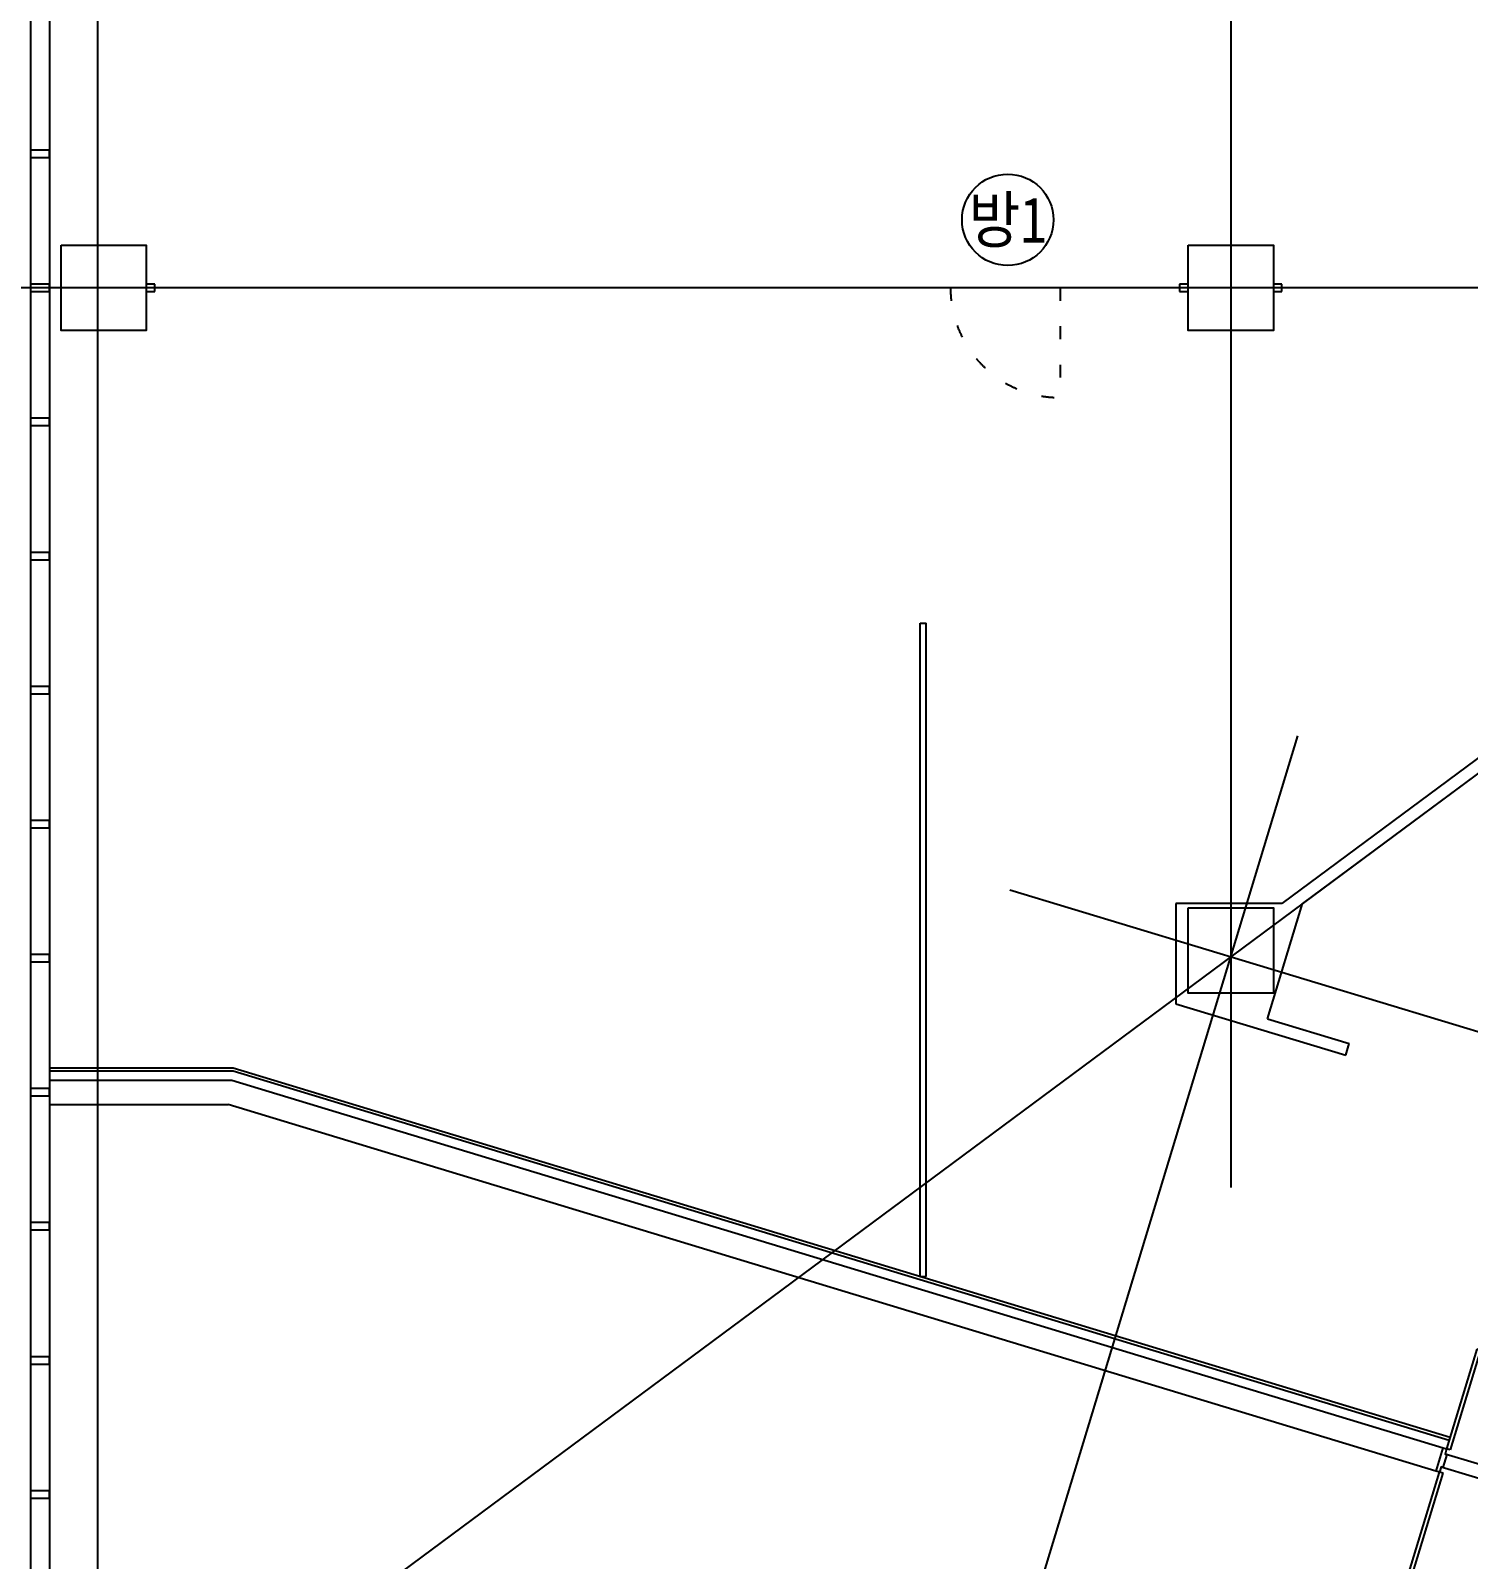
# Model space of a CAD drawing. Header units: metres. Extents: x 630750 to 860239, y 578133 to 726633.
# Drawn here: x 678954 to 690755, y 629077 to 641622 of the extents above; entities that cross this region are included whole.
import ezdxf
from ezdxf.enums import TextEntityAlignment as Align

# ---------------------------------------------------------------- set-up
doc = ezdxf.new("R2010")
doc.units = ezdxf.units.M
doc.header["$LTSCALE"] = 300
doc.linetypes.add('HIDDEN-1', pattern=[1.4, 0.35, -0.7, 0.35])
for name, color, linetype in [('A-CEN-1', 1, 'Continuous'), ('A-CON', 2, 'Continuous'), ('A-DOR', 4, 'Continuous'), ('A-WAL-BLK', 3, 'Continuous'), ('A-WIN-GLASS', 4, 'Continuous'), ('ELE9', 9, 'Continuous'), ('fire shutter', 2, 'Continuous'), ('KUK-WALL-DRYWALL', 4, 'Continuous'), ('KUK-WALL-FIN 1', 30, 'Continuous'), ('z', 9, 'Continuous'), ('블럭', 7, 'Continuous')]:
    doc.layers.add(name, color=color, linetype=linetype)
doc.styles.add('TEXT', font='')
doc.styles.get('TEXT').set_extended_font_data('DotumChe')

# ---------------------------------------------------------------- blocks, each defined once
blk = doc.blocks.new('door_1800_3')
at = {"layer": 'A-DOR'}
for p, q in [((754409, 467845), (754409, 466990)), ((754439, 467845), (754439, 466990)), ((756319, 467845), (756319, 466990)), ((756349, 467845), (756349, 466990)), ((754409, 466990), (754439, 466990)), ((756319, 466990), (756349, 466990)), ((754409, 466790), (754439, 466790)), ((754409, 465935), (754409, 466790)), ((754439, 465935), (754439, 466790)), ((756319, 465935), (756319, 466790)), ((756319, 466790), (756349, 466790)), ((756349, 465935), (756349, 466790))]:
    blk.add_line(p, q, dxfattribs=at)
for points in [[(754379, 466990), (754379, 466790), (754409, 466790), (754409, 466835), (754424, 466835), (754424, 466945), (754409, 466945), (754409, 466990)], [(756379, 466990), (756379, 466790), (756349, 466790), (756349, 466835), (756334, 466835), (756334, 466945), (756349, 466945), (756349, 466990)]]:
    blk.add_lwpolyline(points, close=True, dxfattribs=at)
for centre, start, end in [((754424, 466890), 269.1, 90.9), ((756334, 466890), 89.1, 270.9)]:
    blk.add_arc(centre, 955, start, end, dxfattribs=at)
at = {"layer": 'ELE9'}
for p, q in [((756349, 466945), (754409, 466945)), ((754409, 466835), (756349, 466835))]:
    blk.add_line(p, q, dxfattribs=at)

msp = doc.modelspace()

# ---------------------------------------------------------------- linework, layer by layer
at = {"layer": 'A-CEN-1', "linetype": 'Continuous'}
for p, q in [((679504.405, 706258.824, 0), (679504.405, 627125.804, 0)), ((688804.405, 706258.824, 0), (688804.405, 632129.177, 0)), ((697725.205, 640638.038, 0), (677983.605, 625998.004, 0)), ((698097.752, 639510.239, 0), (657202.595, 639510.239, 0)), ((683046.404, 615046.903, 0), (689354.173, 635834.298, 0)), ((686992.632, 634572.293, 0), (739163.754, 618741.384, 0))]:
    msp.add_line(p, q, dxfattribs=at)
at = {"layer": 'A-CON', "elevation": 0}
for points in [[(679204.405, 639860.238), (679904.405, 639860.238), (679904.405, 639160.238), (679204.405, 639160.238)], [(688454.405, 639860.238), (689154.405, 639860.238), (689154.405, 639160.238), (688454.405, 639160.238)], [(688454.405, 634422.524), (689154.405, 634422.524), (689154.405, 633722.524), (688454.405, 633722.524)]]:
    msp.add_lwpolyline(points, close=True, dxfattribs=at)
at = {"layer": 'A-WAL-BLK'}
for p, q in [((679110.406, 633010.236, 0), (680605.392, 633010.236, 0)), ((680605.392, 633010.236, 0), (690546.872, 629991.922, 0)), ((679110.406, 632810.236, 0), (680575.725, 632810.236, 0)), ((690489.155, 629801.551, 0), (680575.725, 632810.236, 0))]:
    msp.add_line(p, q, dxfattribs=at)
at = {"layer": 'A-WIN-GLASS'}
msp.add_line((678954.406, 665462.343, 0), (678954.406, 626717.931, 0), dxfattribs=at)
at = {"layer": 'A-WIN-GLASS', "color": 9}
msp.add_line((679110.406, 665251.982, 0), (679110.406, 626833.618, 0), dxfattribs=at)
at = {"layer": 'A-WIN-GLASS', "elevation": 0}
for points in [[(678954.406, 640640.236), (678954.406, 640580.236), (679110.406, 640580.236), (679110.406, 640640.236)], [(678954.406, 639540.236), (678954.406, 639480.236), (679110.406, 639480.236), (679110.406, 639540.236)], [(678954.406, 638440.236), (678954.406, 638380.236), (679110.406, 638380.236), (679110.406, 638440.236)], [(678954.406, 637340.236), (678954.406, 637280.236), (679110.406, 637280.236), (679110.406, 637340.236)], [(678954.406, 636240.236), (678954.406, 636180.236), (679110.406, 636180.236), (679110.406, 636240.236)], [(678954.406, 635140.236), (678954.406, 635080.236), (679110.406, 635080.236), (679110.406, 635140.236)], [(678954.406, 635140.236), (678954.406, 635080.236), (679110.406, 635080.236), (679110.406, 635140.236)], [(678954.406, 634040.236), (678954.406, 633980.236), (679110.406, 633980.236), (679110.406, 634040.236)], [(678954.406, 632940.236), (678954.406, 632880.236), (679110.406, 632880.236), (679110.406, 632940.236)], [(678954.406, 631840.236), (678954.406, 631780.236), (679110.406, 631780.236), (679110.406, 631840.236)], [(678954.406, 630740.236), (678954.406, 630680.236), (679110.406, 630680.236), (679110.406, 630740.236)], [(678954.406, 629640.236), (678954.406, 629580.236), (679110.406, 629580.236), (679110.406, 629640.236)]]:
    msp.add_lwpolyline(points, close=True, dxfattribs=at)
at = {"layer": 'fire shutter', "color": 2, "linetype": 'HIDDEN-1'}
for p, q in [((688384.405, 639510.238, 0), (679974.405, 639510.238, 0)), ((689154.405, 639510.238, 0), (689154.405, 639510.238, 0)), ((695768.646, 639510.238, 0), (689224.405, 639510.238, 0))]:
    msp.add_line(p, q, dxfattribs=at)
at = {"layer": 'fire shutter', "linetype": 'HIDDEN-1', "elevation": 0}
for points in [[(679904.405, 639540.238), (679904.405, 639480.238), (679974.405, 639480.238), (679974.405, 639540.238)], [(688384.405, 639540.238), (688384.405, 639480.238), (688454.405, 639480.238), (688454.405, 639540.238)], [(689154.405, 639540.239), (689154.405, 639480.239), (689224.405, 639480.239), (689224.405, 639540.239)]]:
    msp.add_lwpolyline(points, close=True, dxfattribs=at)
at = {"layer": 'fire shutter', "color": 2, "linetype": 'HIDDEN-1', "elevation": 0}
msp.add_lwpolyline([(687404.405, 639510.244), (687404.405, 638610.244, -0.414213562), (686504.405, 639510.244, -1)], format="xyb", dxfattribs=at)
at = {"layer": 'KUK-WALL-DRYWALL'}
for p, q in [((694525.013, 638389.33, 0), (689225.181, 634459.065, 0)), ((694584.577, 638308.994, 0), (689393.075, 634459.065, 0)), ((686254.96, 631397.864, 0), (686254.96, 636760.363, 0)), ((686254.96, 636760.363, 0), (686304.96, 636760.363, 0)), ((686304.96, 631397.864, 0), (686304.96, 636760.363, 0)), ((688354.403, 634459.065, 0), (688354.403, 633636.553, 0)), ((689225.196, 634459.065, 0), (688354.403, 634459.065, 0)), ((688354.406, 633636.566, 0), (689748.215, 633213.626, 0)), ((689105.999, 633513.003, 0), (689777.252, 633309.317, 0)), ((689748.212, 633213.613, 0), (689777.249, 633309.304, 0)), ((679110.398, 633085.226), (680615.818, 633085.226)), ((680615.818, 633085.226), (690597.674, 630055.974)), ((686254.96, 631397.864, 0), (686304.96, 631397.864, 0))]:
    msp.add_line(p, q, dxfattribs=at)
at = {"layer": 'KUK-WALL-DRYWALL', "elevation": 0}
msp.add_lwpolyline([(689105.999, 633513.003), (689393.075, 634459.065)], dxfattribs=at)
at = {"layer": 'KUK-WALL-FIN 1'}
for p, q in [((679110.398, 633110.226), (680617.662, 633110.226)), ((680617.662, 633110.226), (690604.939, 630079.898))]:
    msp.add_line(p, q, dxfattribs=at)
at = {"layer": '블럭', "color": 1}
msp.add_circle((686974.513, 640068.794, 0), 375, dxfattribs=at)

# ---------------------------------------------------------------- block references
at = {"layer": 'z', "rotation": 163.1091707557428}
msp.add_blockref('door_1800_3', (1549921.996, 856880.863, 0), dxfattribs=at)

# ---------------------------------------------------------------- texts
at = {"layer": '블럭', "style": 'TEXT', "width": 0.9}
msp.add_text('방1', height=375, dxfattribs=at).set_placement((686974.513, 640068.794, 0), align=Align.MIDDLE_CENTER)

doc.saveas('drawing.dxf')
